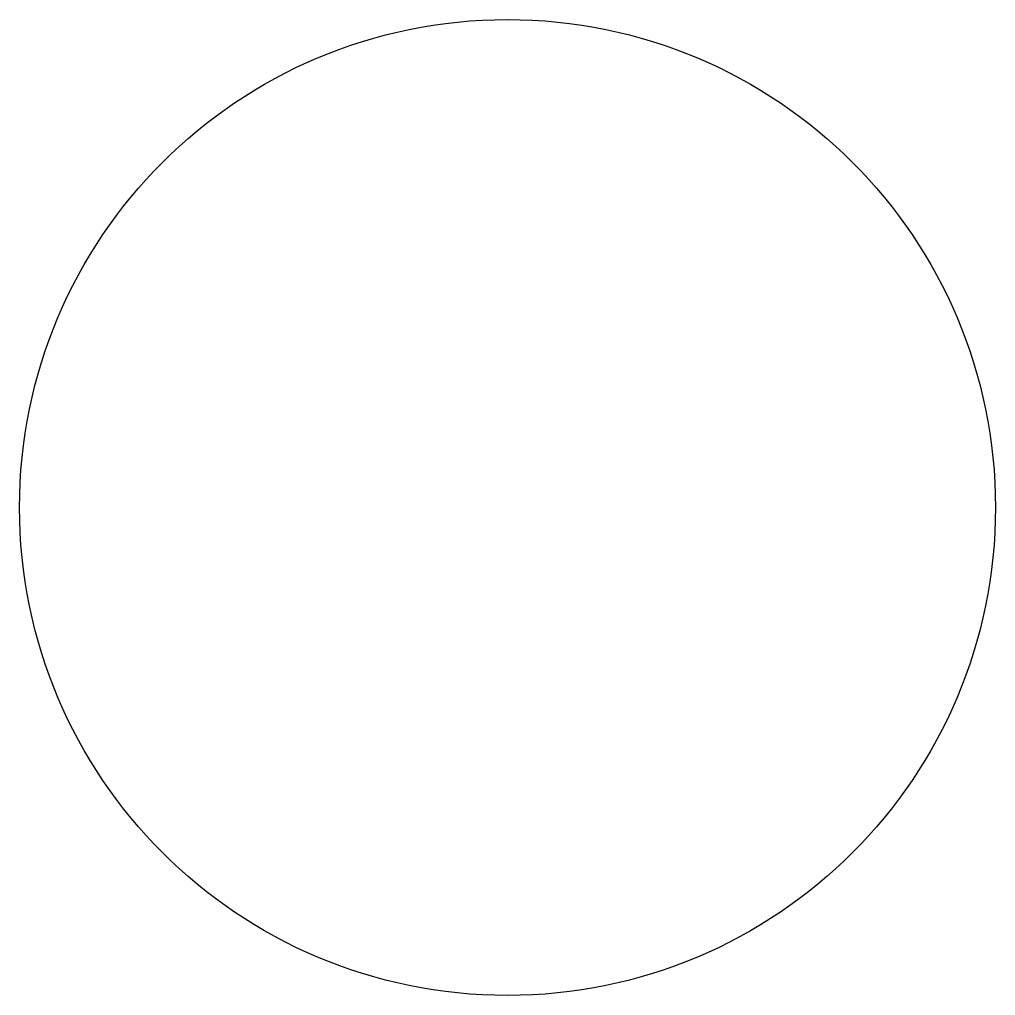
# Model space of a CAD drawing. Header units: metres. Extents: x -65 to -15, y -25 to 25.
import ezdxf

# ---------------------------------------------------------------- set-up
doc = ezdxf.new("R2010")
doc.units = ezdxf.units.M

msp = doc.modelspace()

# ---------------------------------------------------------------- linework, layer by layer
msp.add_arc((-40, 0), 25, 0, 360)

doc.saveas('drawing.dxf')
